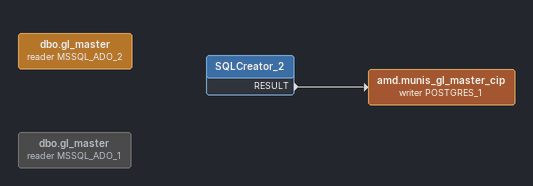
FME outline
dbo.gl_master (reader MSSQL_ADO_2)
dbo.gl_master (reader MSSQL_ADO_1) [off]
SQLCreator_2
    RESULT -> amd.munis_gl_master_cip (writer POSTGRES_1)
amd.munis_gl_master_cip (writer POSTGRES_1)
